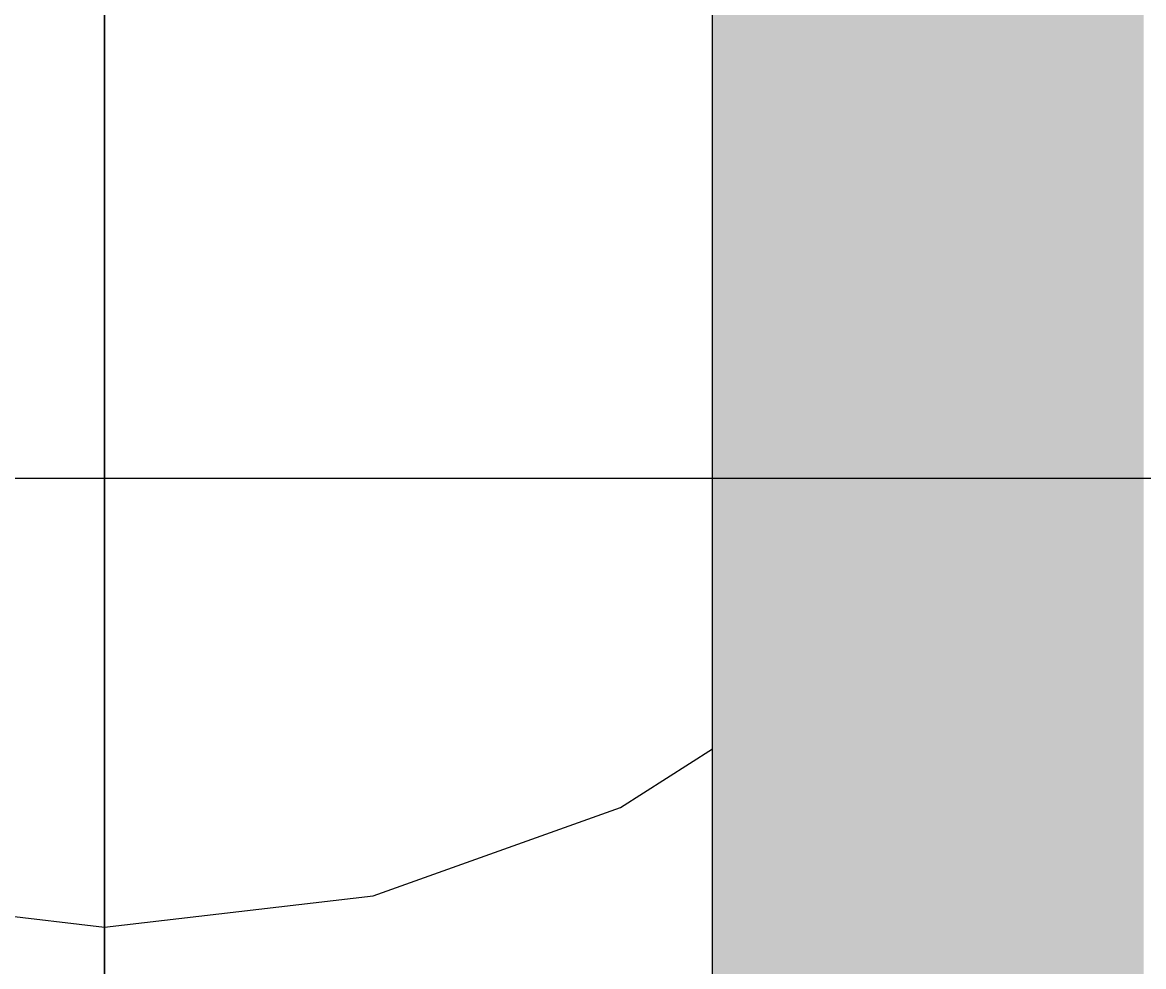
# Model space of a CAD drawing. Header units: inches. Extents: x -4266 to -1814, y 9706 to 12441.
# Drawn here: x -3137.93 to -3126.87, y 10875.17 to 10884.48 of the extents above; entities that cross this region are included whole.
import ezdxf

# ---------------------------------------------------------------- set-up
doc = ezdxf.new("R2010")
doc.units = ezdxf.units.IN
doc.header["$MEASUREMENT"] = 0
for name, color, linetype, lineweight in [('0-1', 7, 'Continuous', 5), ('0-3', 7, 'Continuous', 9), ('A-ANNO-DIMS', 211, 'Continuous', 9), ('A-ANNO-DIMS-96', 211, 'Continuous', 9), ('A-DETL-GENF-2', 253, 'Continuous', 9), ('A-WALL-3', 10, 'Continuous', 13), ('A-WALL-4', 254, 'Continuous', 5)]:
    doc.layers.add(name, color=color, linetype=linetype, lineweight=lineweight)
doc.styles.add('Century Gothic', font='ufonts.com_century-gothic.ttf', dxfattribs={"height": 9})
doc.dimstyles.new('OD__1_16__Tol__', dxfattribs={"dimscale": 12, "dimtxt": 9.397514, "dimasz": 1, "dimexe": 0.75, "dimexo": 0.5, "dimgap": 0.125, "dimtad": 1, "dimdec": 4, "dimrnd": 0.0625, "dimzin": 3, "dimdsep": 46, "dimlunit": 4, "dimtxsty": 'Century Gothic', "dimblk1": 'OBLIQUE', "dimblk2": 'OBLIQUE', "dimsah": 1, "dimcen": 0.09, "dimdle": 0.75, "dimazin": 0, "dimtfac": 1, "dimtdec": 4, "dimtix": 1, "dimtmove": 0, "dimatfit": 3, "dimfxl": 1, "dimtvp": 1, "dimtfill": 1, "dimfrac": 2, "dimtolj": 1, "dimtzin": 0, "dimarcsym": 2})

# ---------------------------------------------------------------- blocks, each defined once
blk = doc.blocks.new('gold flame spirea 26749 - gold flame spirea 26749-2219969-FLOOR PLAN - 1ST FLOOR')
at = {"layer": 'A-DETL-GENF-2'}
for p, q in [((0, 9.447), (0, -11.282)), ((0, -2.75), (0, -2.625)), ((0, -2.88), (0, -2.75)), ((0, -3.005), (0, -2.88)), ((0, -3.118), (0, -3.005)), ((0, -3.211), (0, -3.118)), ((0, -3.313), (0, -3.164)), ((0, -3.164), (0, -3.191)), ((0, -3.183), (0, -3.177)), ((0, -3.177), (0, -3.184)), ((0, -3.192), (0, -3.183)), ((0, -3.184), (0, -3.211)), ((0, -3.191), (0, -3.198)), ((0, -3.198), (0, -3.192)), ((0, -3.403), (0, -3.313)), ((0, -3.455), (0, -3.403)), ((0, -3.485), (0, -3.455)), ((0, -3.511), (0, -3.485)), ((0, -3.554), (0, -3.511)), ((0, -3.629), (0, -3.554)), ((0, -4.156), (0, -3.629)), ((0, -4.513), (0, -4.156)), ((0, -4.75), (0, -4.513)), ((0, -4.913), (0, -4.75)), ((0, -5.051), (0, -4.913)), ((0, -5.212), (0, -5.051)), ((0, -5.444), (0, -5.212)), ((0, -5.461), (0, -5.444)), ((0, -5.502), (0, -5.461)), ((0, -5.522), (0, -5.502)), ((0, -5.548), (0, -5.522)), ((0, -5.584), (0, -5.548)), ((0, -5.767), (0, -5.584)), ((0, -5.923), (0, -5.767)), ((0, -6.065), (0, -5.923)), ((0, -6.209), (0, -6.065)), ((0, -6.368), (0, -6.209)), ((0, -6.558), (0, -6.368)), ((0, -6.793), (0, -6.558)), ((0, -6.993), (0, -6.793)), ((0, -7.1), (0, -6.993)), ((0, -7.219), (0, -7.1)), ((0, -7.358), (0, -7.219)), ((0, -7.524), (0, -7.358)), ((0, -7.724), (0, -7.524)), ((0, -7.661), (0, -7.656)), ((0, -7.656), (0, -7.677)), ((0, -7.691), (0, -7.661)), ((0, -7.677), (0, -7.724)), ((0, -7.743), (0, -7.691)), ((0, -7.724), (0, -7.829)), ((0, -7.825), (0, -7.724)), ((0, -7.817), (0, -7.743)), ((0, -7.91), (0, -7.817)), ((0, -7.894), (0, -7.825)), ((0, -7.829), (0, -7.898)), ((0, -7.93), (0, -7.894)), ((0, -7.898), (0, -7.931)), ((0, -8.655), (0, -7.91)), ((0, -7.931), (0, -7.93)), ((0, -8.851), (0, -8.655)), ((0, -9.09), (0, -8.851)), ((0, -9.177), (0, -9.09)), ((0, -9.274), (0, -9.177)), ((0, -9.402), (0, -9.274)), ((0, -9.585), (0, -9.402)), ((0, -9.481), (0, -9.446)), ((0, -9.446), (0, -9.486)), ((0, -9.565), (0, -9.481)), ((0, -9.486), (0, -9.506)), ((0, -9.506), (0, -9.514)), ((0, -9.514), (0, -9.517)), ((0, -9.517), (0, -9.525)), ((0, -9.525), (0, -9.545)), ((0, -9.545), (0, -9.585)), ((0, -9.675), (0, -9.565)), ((0, -9.79), (0, -9.675)), ((0, -9.89), (0, -9.79)), ((5.09, -10.401), (6, -9.822)), ((0, -9.953), (0, -9.89)), ((0, -9.957), (0, -9.953)), ((0, -11.074), (0, -9.957)), ((2.653, -11.273), (5.09, -10.401)), ((0, -10.838), (0, -10.829)), ((0, -10.829), (0, -10.867)), ((0, -10.896), (0, -10.838)), ((0, -10.867), (0, -10.95)), ((0, -11.005), (0, -10.896)), ((0, -10.95), (0, -11.074)), ((0, -11.167), (0, -11.005)), ((0, -11.289), (0, -11.167)), ((-2.653, -11.273), (0, -11.579)), ((0, -11.579), (2.653, -11.273)), ((0, -11.282), (0, -11.443)), ((0, -11.385), (0, -11.289)), ((0, -11.468), (0, -11.385)), ((0, -11.443), (0, -11.544)), ((0, -11.52), (0, -11.445)), ((0, -11.445), (0, -11.532)), ((0, -11.55), (0, -11.468)), ((0, -11.673), (0, -11.493)), ((0, -11.493), (0, -11.518)), ((0, -11.518), (0, -11.549)), ((0, -11.575), (0, -11.52)), ((0, -11.532), (0, -11.633)), ((0, -11.544), (0, -11.595)), ((0, -11.549), (0, -11.589)), ((0, -11.644), (0, -11.55)), ((0, -11.603), (0, -11.575)), ((0, -11.589), (0, -11.642)), ((0, -11.595), (0, -11.603)), ((0, -11.633), (0, -11.74)), ((0, -11.642), (0, -11.711)), ((0, -11.76), (0, -11.644)), ((0, -11.813), (0, -11.673)), ((0, -11.711), (0, -11.8)), ((0, -11.74), (0, -11.843)), ((0, -11.912), (0, -11.76)), ((0, -11.8), (0, -11.912)), ((0, -11.923), (0, -11.813)), ((0, -11.843), (0, -11.935)), ((0, -12.014), (0, -11.923)), ((0, -11.935), (0, -12.006))]:
    blk.add_line(p, q, dxfattribs=at)
blk = doc.blocks.new('switchgrass 26764 - switchgrass 26764-V170-FLOOR PLAN - 1ST FLOOR')
at = {"layer": 'A-DETL-GENF-2'}
for p, q in [((0, 3.367), (0, -4.66)), ((0, -4.37), (0, -3.547)), ((0, -5.574), (0, -4.37)), ((0, -6.442), (0, -4.415)), ((0, -4.415), (0, -7.6)), ((0, -4.66), (0, -4.807)), ((0, -4.807), (0, -4.907)), ((0, -4.85), (0, -4.831)), ((0, -4.831), (0, -5.284)), ((0, -5.465), (0, -4.85)), ((0, -4.907), (0, -4.97)), ((0, -4.97), (0, -5.002)), ((0, -5), (0, -4.995)), ((0, -4.995), (0, -5.093)), ((0, -5.012), (0, -5)), ((0, -5.002), (0, -5.012)), ((0, -5.093), (0, -5.217)), ((0, -5.217), (0, -5.639)), ((0, -5.284), (0, -5.443)), ((0, -5.443), (0, -8.185)), ((0, -6.038), (0, -5.465)), ((0, -6.354), (0, -5.574)), ((0, -5.639), (0, -5.764)), ((0, -5.764), (0, -5.863)), ((0, -5.863), (0, -5.858)), ((0, -5.858), (0, -6.098)), ((0, -6.55), (0, -6.038)), ((0, -6.098), (0, -6.531)), ((0, -7.479), (0, -6.354)), ((0, -7.41), (0, -6.442)), ((0, -8.464), (0, -6.519)), ((0, -6.519), (0, -6.947)), ((0, -6.531), (0, -7.298)), ((0, -6.981), (0, -6.55)), ((0, -6.947), (0, -7.639)), ((0, -7.312), (0, -6.981)), ((0, -8.324), (0, -7.166)), ((0, -7.166), (0, -7.476)), ((0, -7.298), (0, -8.491)), ((0, -7.525), (0, -7.312)), ((0, -8.805), (0, -7.41)), ((0, -8.084), (0, -7.456)), ((0, -7.456), (0, -10.496)), ((0, -7.476), (0, -7.888)), ((0, -8.78), (0, -7.479)), ((0, -7.6), (0, -7.525)), ((0, -7.639), (0, -8.519)), ((0, -7.888), (0, -8.493)), ((0, -8.98), (0, -8.084)), ((0, -8.185), (0, -8.469)), ((0, -9.181), (0, -8.324)), ((0, -8.324), (0, -8.414)), ((0, -10.483), (0, -8.324)), ((0, -8.936), (0, -8.324)), ((0, -8.324), (0, -9.048)), ((0, -8.414), (0, -9.488)), ((0, -8.469), (0, -8.464)), ((0, -8.491), (0, -10.206)), ((0, -8.493), (0, -9.308)), ((0, -8.519), (0, -9.507)), ((0, -10.088), (0, -8.78)), ((0, -10.417), (0, -8.805)), ((0, -9.575), (0, -8.936)), ((0, -9.145), (0, -8.98)), ((0, -9.048), (0, -11.654)), ((0, -9.193), (0, -9.145)), ((0, -10.076), (0, -9.181)), ((0, -9.631), (0, -9.193)), ((0, -9.308), (0, -10.348)), ((0, -9.488), (0, -9.868)), ((0, -9.507), (0, -10.527)), ((0, -10.197), (0, -9.575)), ((0, -10.153), (0, -9.631)), ((0, -9.868), (0, -10.265)), ((0, -10.947), (0, -10.076)), ((0, -11.232), (0, -10.088)), ((0, -10.221), (0, -10.153)), ((0, -10.758), (0, -10.197)), ((0, -10.206), (0, -10.221)), ((0, -10.265), (0, -14.289)), ((0, -10.348), (0, -11.631)), ((0, -12.037), (0, -10.417)), ((0, -10.978), (0, -10.483)), ((0, -10.496), (0, -12.667)), ((0, -10.527), (0, -11.501)), ((0, -11.214), (0, -10.758)), ((0, -11.799), (0, -10.933)), ((0, -10.933), (0, -11.603)), ((0, -11.733), (0, -10.947)), ((0, -11.54), (0, -10.978)), ((0, -11.52), (0, -11.214)), ((0, -12.043), (0, -11.232)), ((0, -11.501), (0, -12.351)), ((0, -11.631), (0, -11.52)), ((0, -11.829), (0, -11.54)), ((0, -11.603), (0, -12.246)), ((0, -11.654), (0, -11.799)), ((0, -12.372), (0, -11.733)), ((0, -12.976), (0, -11.829)), ((0, -13.454), (0, -12.037)), ((0, -12.351), (0, -12.043)), ((0, -12.246), (0, -12.844)), ((0, -12.8), (0, -12.372)), ((0, -12.667), (0, -12.957)), ((0, -12.957), (0, -12.8)), ((0, -12.844), (0, -13.378))]:
    blk.add_line(p, q, dxfattribs=at)
blk = doc.blocks.new('CTR - 1st Phase - Shell_rvt-1-FLOOR PLAN - 1ST FLOOR')
at = {"layer": 'A-WALL-4'}
blk.add_hatch(color=256, dxfattribs=at).paths.add_polyline_path([(-3126.874, 10857.389), (-3126.874, 10923.939), (-3131.124, 10923.939), (-3131.124, 10857.389)], flags=0)
at = {"layer": 'A-WALL-3'}
blk.add_line((-3131.124, 10861.639), (-3131.124, 10923.939), dxfattribs=at)
at = {"layer": '0-3'}
blk.add_blockref('gold flame spirea 26749 - gold flame spirea 26749-2219969-FLOOR PLAN - 1ST FLOOR', (-3137.124, 10887.139), dxfattribs=at)
at = {"layer": '0-3', "rotation": 180}
blk.add_blockref('switchgrass 26764 - switchgrass 26764-V170-FLOOR PLAN - 1ST FLOOR', (-3137.124, 10871.514), dxfattribs=at)
blk = doc.blocks.new('DIMBLOCK2-FLOOR PLAN - 1ST FLOOR')
at = {"layer": 'A-ANNO-DIMS-96'}
for p, q in [((-3204.324, 10819.489), (-3204.324, 10888.985)), ((-2916.324, 10819.489), (-2916.324, 10888.985)), ((-3204.324, 10879.985), (-2916.324, 10879.985)), ((-3204.324, 10879.985), (-3204.324, 10819.489)), ((-2916.324, 10879.985), (-2916.324, 10819.489))]:
    blk.add_line(p, q, dxfattribs=at)
at = {"layer": 'A-ANNO-DIMS-96', "lineweight": 50}
for p, q in [((-3204.324, 10879.985), (-3198.324, 10885.985)), ((-2916.324, 10879.985), (-2910.324, 10885.985)), ((-3204.324, 10879.985), (-3210.324, 10873.985)), ((-2916.324, 10879.985), (-2922.324, 10873.985))]:
    blk.add_line(p, q, dxfattribs=at)
at = {"layer": 'A-ANNO-DIMS-96', "color": 0, "char_height": 9, "attachment_point": 1, "line_spacing_factor": 0.984502, "style": 'Century Gothic', "bg_fill": 3, "box_fill_scale": 1.25, "bg_fill_color": 256, "bg_fill_true_color": 13158600, "bg_fill_transparency": 0}
for s, insert, width in [('24\' - 0"', (-3079.566, 10893.021), 46.18207), ('288.0', (-3076.061, 10875.253), 37.76906)]:
    blk.add_mtext(s, dxfattribs=dict(at, insert=insert, width=width))
blk = doc.blocks.new('_Oblique')
at = {"color": 0, "linetype": 'ByBlock', "lineweight": -2}
blk.add_line((-0.5, -0.5), (0.5, 0.5), dxfattribs=at)

msp = doc.modelspace()

# ---------------------------------------------------------------- block references
at = {"layer": '0-1'}
msp.add_blockref('CTR - 1st Phase - Shell_rvt-1-FLOOR PLAN - 1ST FLOOR', (0, 0), dxfattribs=at)

# ---------------------------------------------------------------- next in the draw order: dimensions: what is measured, and where the dimension line sits
at = {"layer": 'A-ANNO-DIMS'}
dim = msp.add_linear_dim(base=(-2916.32374, 10879.98515), p1=(-3204.32374, 10813.4894), p2=(-2916.32374, 10813.4894), dimstyle='OD__1_16__Tol__', override={"dimpost": '<>\\X', "dimfxl": 288}, dxfattribs=at)
dim.commit()
dim.dimension.update_dxf_attribs({"geometry": 'DIMBLOCK2-FLOOR PLAN - 1ST FLOOR', "text_midpoint": (-3060.32374, 10879.98515)})

doc.saveas('drawing.dxf')
